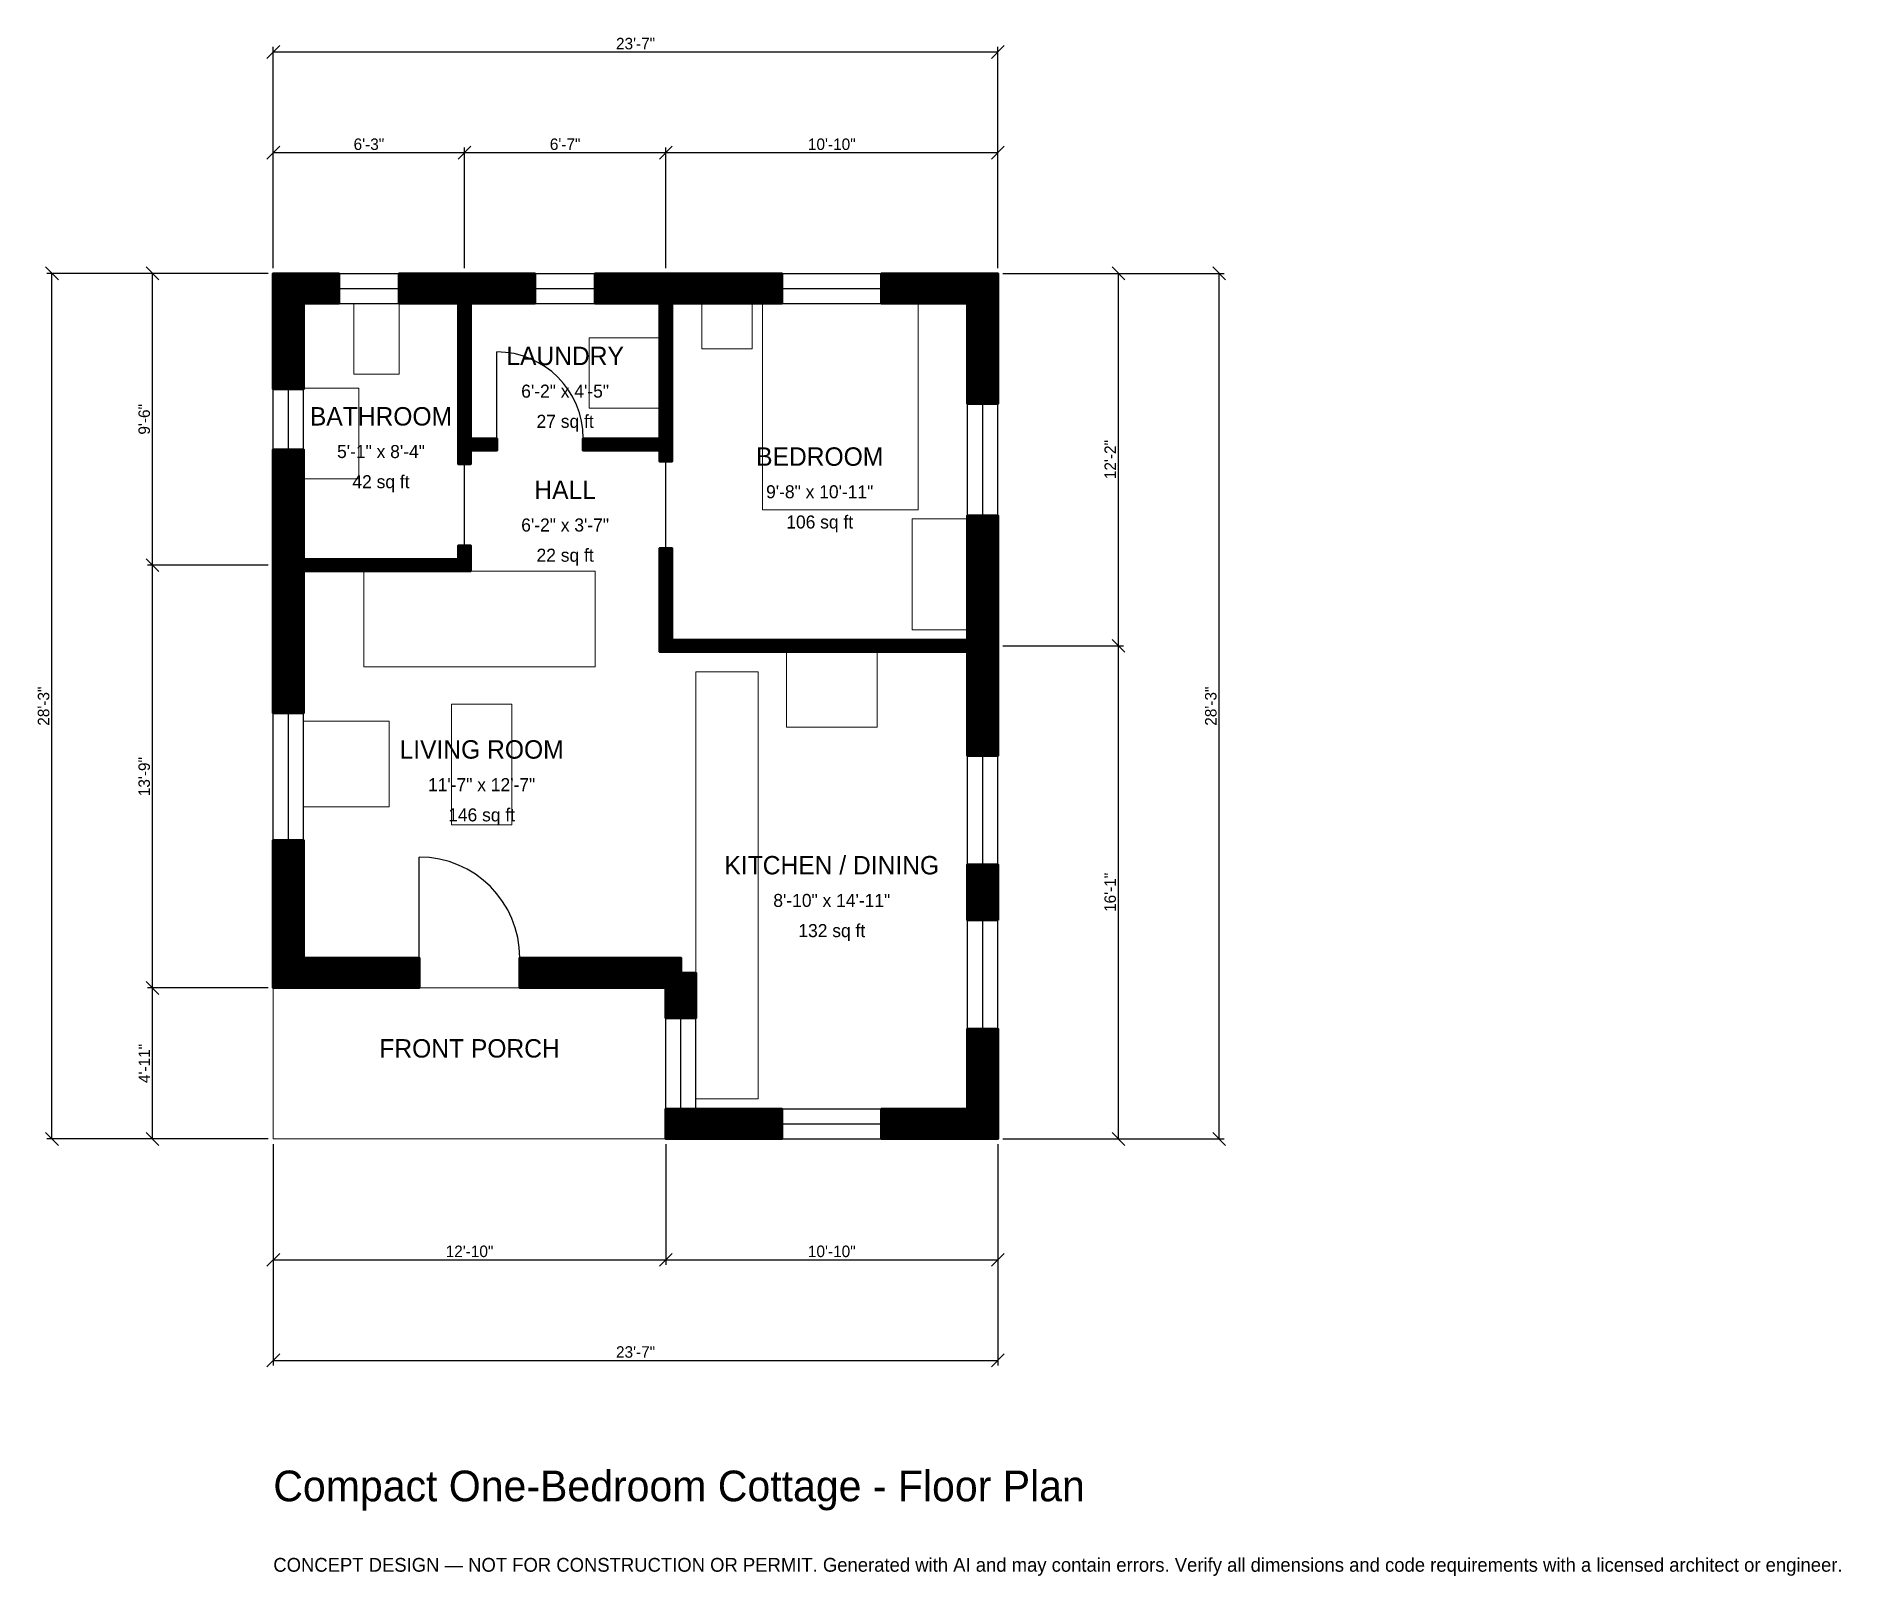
# Model space of a CAD drawing. Header units: inches. Extents: x -93 to 613, y -171 to 431.
import ezdxf
from ezdxf.enums import TextEntityAlignment as Align

# ---------------------------------------------------------------- set-up
doc = ezdxf.new("R2010")
doc.units = ezdxf.units.IN
doc.header["$MEASUREMENT"] = 0
doc.linetypes.add('DASHED', pattern=[0.6, 0.5, -0.1])
for name, color, linetype, lineweight in [('A-ANNO-DIMS', 1, 'Continuous', 13), ('A-ANNO-TEXT', 7, 'Continuous', 18), ('A-AREA-IDEN', 7, 'Continuous', 18), ('A-DOOR', 2, 'Continuous', 25), ('A-FLOR-FIXT', 9, 'Continuous', 13), ('A-FURN', 9, 'Continuous', 13), ('A-GLAZ', 4, 'Continuous', 25), ('A-SITE-PAVE', 8, 'Continuous', 13), ('A-WALL', 7, 'Continuous', 50), ('A-WALL-PATT', 8, 'Continuous', 13)]:
    doc.layers.add(name, color=color, linetype=linetype, lineweight=lineweight)
doc.dimstyles.new('PLAN', dxfattribs={"dimtxt": 4.5, "dimasz": 3, "dimexe": 2, "dimexo": 2, "dimgap": 1, "dimtad": 1, "dimdec": 0, "dimlunit": 4, "dimtsz": 2.5, "dimcen": 2.5, "dimclrd": 1, "dimclre": 1, "dimazin": 3, "dimtfac": 1, "dimtmove": 0, "dimatfit": 3})

msp = doc.modelspace()

# ---------------------------------------------------------------- hatches: boundary and pattern name
at = {"layer": 'A-WALL-PATT'}
h = msp.add_hatch(dxfattribs=at)
h.set_pattern_fill('ANSI31', color=8, scale=0.8)
h.paths.add_polyline_path([(0, 59.0551), (0, 70.8661), (0, 70.8661), (0, 116.9291), (11.811, 116.9291), (11.811, 70.8661), (57.0866, 70.8661), (57.0866, 59.0551), (11.811, 59.0551), (11.811, 59.0551), (0, 59.0551), (0, 59.0551), (0, 59.0551)])
h.paths.add_polyline_path([(0, 218.5039), (0, 222.0472), (0, 222.0472), (0, 226.7717), (0, 226.7717), (0, 230.315), (0, 269.685), (11.811, 269.685), (11.811, 230.315), (11.811, 226.7717), (72.4409, 226.7717), (72.4409, 232.0866), (77.1654, 232.0866), (77.1654, 226.7717), (77.1654, 222.0472), (72.4409, 222.0472), (11.811, 222.0472), (11.811, 218.5039), (11.811, 166.5354), (0, 166.5354), (0, 218.5039)])
h.paths.add_polyline_path([(0, 326.7717), (0, 326.7717), (0, 338.5827), (0, 338.5827), (0, 338.5827), (11.811, 338.5827), (11.811, 338.5827), (25.5906, 338.5827), (25.5906, 326.7717), (11.811, 326.7717), (11.811, 293.3071), (0, 293.3071), (0, 326.7717)])
h.paths.add_polyline_path([(68.8976, 338.5827), (72.4409, 338.5827), (72.4409, 338.5827), (77.1654, 338.5827), (77.1654, 338.5827), (80.7087, 338.5827), (102.3622, 338.5827), (102.3622, 326.7717), (80.7087, 326.7717), (77.1654, 326.7717), (77.1654, 274.0157), (87.4016, 274.0157), (87.4016, 269.2913), (77.1654, 269.2913), (77.1654, 263.9764), (72.4409, 263.9764), (72.4409, 269.2913), (72.4409, 274.0157), (72.4409, 326.7717), (68.8976, 326.7717), (49.2126, 326.7717), (49.2126, 338.5827), (68.8976, 338.5827)])
h.paths.add_polyline_path([(147.6378, 338.5827), (147.6378, 338.5827), (151.1811, 338.5827), (151.1811, 338.5827), (155.9055, 338.5827), (155.9055, 338.5827), (199.0157, 338.5827), (199.0157, 326.7717), (159.4488, 326.7717), (159.4488, 326.7717), (155.9055, 326.7717), (155.9055, 274.0157), (155.9055, 269.2913), (155.9055, 264.9606), (151.1811, 264.9606), (151.1811, 269.2913), (121.2598, 269.2913), (121.2598, 274.0157), (151.1811, 274.0157), (151.1811, 326.7717), (125.9843, 326.7717), (125.9843, 338.5827), (147.6378, 338.5827)])
h.paths.add_polyline_path([(271.6535, 338.5827), (271.6535, 338.5827), (283.4646, 338.5827), (283.4646, 338.5827), (283.4646, 338.5827), (283.4646, 326.7717), (283.4646, 326.7717), (283.4646, 287.5984), (271.6535, 287.5984), (271.6535, 326.7717), (237.9921, 326.7717), (237.9921, 338.5827), (271.6535, 338.5827)])
h.paths.add_polyline_path([(283.4646, 198.8189), (283.4646, 195.2756), (283.4646, 195.2756), (283.4646, 190.5512), (283.4646, 190.5512), (283.4646, 187.0079), (283.4646, 149.8688), (271.6535, 149.8688), (271.6535, 187.0079), (271.6535, 190.5512), (155.9055, 190.5512), (151.1811, 190.5512), (151.1811, 195.2756), (151.1811, 222.0472), (151.1811, 226.7717), (151.1811, 231.1024), (155.9055, 231.1024), (155.9055, 226.7717), (155.9055, 222.0472), (155.9055, 195.2756), (271.6535, 195.2756), (271.6535, 198.8189), (271.6535, 243.8976), (283.4646, 243.8976), (283.4646, 198.8189)])
h.paths.add_polyline_path([(283.4646, 85.5643), (271.6535, 85.5643), (271.6535, 107.3491), (283.4646, 107.3491), (283.4646, 85.5643)])
h.paths.add_polyline_path([(283.4646, 11.811), (283.4646, 11.811), (283.4646, 0), (283.4646, 0), (283.4646, 0), (271.6535, 0), (271.6535, 0), (237.9921, 0), (237.9921, 11.811), (271.6535, 11.811), (271.6535, 43.0446), (283.4646, 43.0446), (283.4646, 11.811)])
h.paths.add_polyline_path([(165.3543, 0), (165.3543, 0), (153.5433, 0), (153.5433, 0), (153.5433, 0), (153.5433, 11.811), (153.5433, 11.811), (165.3543, 11.811), (165.748, 11.811), (199.0157, 11.811), (199.0157, 0), (165.3543, 0)])
h.paths.add_polyline_path([(153.5433, 59.0551), (96.4567, 59.0551), (96.4567, 70.8661), (159.4488, 70.8661), (159.4488, 64.9606), (165.3543, 64.9606), (165.3543, 47.2441), (153.5433, 47.2441), (153.5433, 59.0551)])

# ---------------------------------------------------------------- linework, layer by layer
at = {"layer": 'A-DOOR'}
for p, q in [((87.4016, 274.0157), (87.4016, 307.874)), ((74.8031, 232.0866), (74.8031, 263.9764)), ((153.5433, 231.1024), (153.5433, 264.9606)), ((57.0866, 70.8661), (57.0866, 110.2362))]:
    msp.add_line(p, q, dxfattribs=at)
for centre, radius in [((87.4016, 274.0157), 33.8583), ((57.0866, 70.8661), 39.3701)]:
    msp.add_arc(centre, radius, 0, 90, dxfattribs=at)
at = {"layer": 'A-FLOR-FIXT'}
for points in [[(31.4961, 299.2126), (49.2126, 299.2126), (49.2126, 326.7717), (31.4961, 326.7717)], [(11.811, 258.2677), (33.4646, 258.2677), (33.4646, 293.7008), (11.811, 293.7008)], [(165.3543, 15.748), (189.7638, 15.748), (189.7638, 182.6772), (165.3543, 182.6772)]]:
    msp.add_lwpolyline(points, close=True, dxfattribs=at)
at = {"layer": 'A-FURN'}
for points in [[(167.7165, 309.0551), (187.4016, 309.0551), (187.4016, 326.7717), (167.7165, 326.7717)], [(191.3386, 246.063), (252.3622, 246.063), (252.3622, 326.7717), (191.3386, 326.7717)], [(123.622, 285.8268), (151.1811, 285.8268), (151.1811, 313.3858), (123.622, 313.3858)], [(250, 199.2126), (271.6535, 199.2126), (271.6535, 242.5197), (250, 242.5197)], [(35.4331, 184.6457), (125.9843, 184.6457), (125.9843, 222.0472), (35.4331, 222.0472)], [(200.7874, 161.0236), (236.2205, 161.0236), (236.2205, 190.5512), (200.7874, 190.5512)], [(69.685, 122.8346), (93.3071, 122.8346), (93.3071, 170.0787), (69.685, 170.0787)], [(11.811, 129.9213), (45.2756, 129.9213), (45.2756, 163.3858), (11.811, 163.3858)]]:
    msp.add_lwpolyline(points, close=True, dxfattribs=at)
at = {"layer": 'A-GLAZ'}
for p, q in [((25.5906, 338.5827), (49.2126, 338.5827)), ((25.5906, 332.6772), (49.2126, 332.6772)), ((102.3622, 338.5827), (125.9843, 338.5827)), ((102.3622, 332.6772), (125.9843, 332.6772)), ((199.0157, 338.5827), (237.9921, 338.5827)), ((199.0157, 332.6772), (237.9921, 332.6772)), ((25.5906, 326.7717), (49.2126, 326.7717)), ((102.3622, 326.7717), (125.9843, 326.7717)), ((199.0157, 326.7717), (237.9921, 326.7717)), ((0, 269.685), (0, 293.3071)), ((5.9055, 269.685), (5.9055, 293.3071)), ((11.811, 269.685), (11.811, 293.3071)), ((271.6535, 243.8976), (271.6535, 287.5984)), ((277.5591, 243.8976), (277.5591, 287.5984)), ((283.4646, 243.8976), (283.4646, 287.5984)), ((0, 116.9291), (0, 166.5354)), ((5.9055, 116.9291), (5.9055, 166.5354)), ((11.811, 116.9291), (11.811, 166.5354)), ((271.6535, 107.3491), (271.6535, 149.8688)), ((277.5591, 107.3491), (277.5591, 149.8688)), ((283.4646, 107.3491), (283.4646, 149.8688)), ((271.6535, 43.0446), (271.6535, 85.5643)), ((277.5591, 43.0446), (277.5591, 85.5643)), ((283.4646, 43.0446), (283.4646, 85.5643)), ((153.5433, 11.811), (153.5433, 47.2441)), ((159.4488, 11.811), (159.4488, 47.2441)), ((165.3543, 11.811), (165.3543, 47.2441)), ((199.0157, 11.811), (237.9921, 11.811)), ((199.0157, 5.9055), (237.9921, 5.9055)), ((199.0157, 0), (237.9921, 0))]:
    msp.add_line(p, q, dxfattribs=at)
at = {"layer": 'A-SITE-PAVE', "linetype": 'DASHED'}
msp.add_lwpolyline([(0, 0), (153.5433, 0), (153.5433, 59.0551), (0, 59.0551)], close=True, dxfattribs=at)
at = {"layer": 'A-WALL'}
for points in [[(0, 326.7717), (0, 326.7717), (0, 338.5827), (0, 338.5827), (0, 338.5827), (11.811, 338.5827), (11.811, 338.5827), (25.5906, 338.5827), (25.5906, 326.7717), (11.811, 326.7717), (11.811, 293.3071), (0, 293.3071), (0, 326.7717)], [(68.8976, 338.5827), (72.4409, 338.5827), (72.4409, 338.5827), (77.1654, 338.5827), (77.1654, 338.5827), (80.7087, 338.5827), (102.3622, 338.5827), (102.3622, 326.7717), (80.7087, 326.7717), (77.1654, 326.7717), (77.1654, 274.0157), (87.4016, 274.0157), (87.4016, 269.2913), (77.1654, 269.2913), (77.1654, 263.9764), (72.4409, 263.9764), (72.4409, 269.2913), (72.4409, 274.0157), (72.4409, 326.7717), (68.8976, 326.7717), (49.2126, 326.7717), (49.2126, 338.5827), (68.8976, 338.5827)], [(147.6378, 338.5827), (147.6378, 338.5827), (151.1811, 338.5827), (151.1811, 338.5827), (155.9055, 338.5827), (155.9055, 338.5827), (199.0157, 338.5827), (199.0157, 326.7717), (159.4488, 326.7717), (159.4488, 326.7717), (155.9055, 326.7717), (155.9055, 274.0157), (155.9055, 269.2913), (155.9055, 264.9606), (151.1811, 264.9606), (151.1811, 269.2913), (121.2598, 269.2913), (121.2598, 274.0157), (151.1811, 274.0157), (151.1811, 326.7717), (125.9843, 326.7717), (125.9843, 338.5827), (147.6378, 338.5827)], [(271.6535, 338.5827), (271.6535, 338.5827), (283.4646, 338.5827), (283.4646, 338.5827), (283.4646, 338.5827), (283.4646, 326.7717), (283.4646, 326.7717), (283.4646, 287.5984), (271.6535, 287.5984), (271.6535, 326.7717), (237.9921, 326.7717), (237.9921, 338.5827), (271.6535, 338.5827)], [(0, 218.5039), (0, 222.0472), (0, 222.0472), (0, 226.7717), (0, 226.7717), (0, 230.315), (0, 269.685), (11.811, 269.685), (11.811, 230.315), (11.811, 226.7717), (72.4409, 226.7717), (72.4409, 232.0866), (77.1654, 232.0866), (77.1654, 226.7717), (77.1654, 222.0472), (72.4409, 222.0472), (11.811, 222.0472), (11.811, 218.5039), (11.811, 166.5354), (0, 166.5354), (0, 218.5039)], [(283.4646, 198.8189), (283.4646, 195.2756), (283.4646, 195.2756), (283.4646, 190.5512), (283.4646, 190.5512), (283.4646, 187.0079), (283.4646, 149.8688), (271.6535, 149.8688), (271.6535, 187.0079), (271.6535, 190.5512), (155.9055, 190.5512), (151.1811, 190.5512), (151.1811, 195.2756), (151.1811, 222.0472), (151.1811, 226.7717), (151.1811, 231.1024), (155.9055, 231.1024), (155.9055, 226.7717), (155.9055, 222.0472), (155.9055, 195.2756), (271.6535, 195.2756), (271.6535, 198.8189), (271.6535, 243.8976), (283.4646, 243.8976), (283.4646, 198.8189)], [(0, 59.0551), (0, 70.8661), (0, 70.8661), (0, 116.9291), (11.811, 116.9291), (11.811, 70.8661), (57.0866, 70.8661), (57.0866, 59.0551), (11.811, 59.0551), (11.811, 59.0551), (0, 59.0551), (0, 59.0551), (0, 59.0551)], [(283.4646, 85.5643), (271.6535, 85.5643), (271.6535, 107.3491), (283.4646, 107.3491), (283.4646, 85.5643)], [(153.5433, 59.0551), (96.4567, 59.0551), (96.4567, 70.8661), (159.4488, 70.8661), (159.4488, 64.9606), (165.3543, 64.9606), (165.3543, 47.2441), (153.5433, 47.2441), (153.5433, 59.0551)], [(283.4646, 11.811), (283.4646, 11.811), (283.4646, 0), (283.4646, 0), (283.4646, 0), (271.6535, 0), (271.6535, 0), (237.9921, 0), (237.9921, 11.811), (271.6535, 11.811), (271.6535, 43.0446), (283.4646, 43.0446), (283.4646, 11.811)], [(165.3543, 0), (165.3543, 0), (153.5433, 0), (153.5433, 0), (153.5433, 0), (153.5433, 11.811), (153.5433, 11.811), (165.3543, 11.811), (165.748, 11.811), (199.0157, 11.811), (199.0157, 0), (165.3543, 0)]]:
    msp.add_lwpolyline(points, close=True, dxfattribs=at)

# ---------------------------------------------------------------- texts
at = {"layer": 'A-ANNO-TEXT'}
for s, height, p in [('Compact One-Bedroom Cottage - Floor Plan', 12, (0, -141.7323)), ('CONCEPT DESIGN — NOT FOR CONSTRUCTION OR PERMIT. Generated with AI and may contain errors. Verify all dimensions and code requirements with a licensed architect or engineer.', 5.4, (0, -169.2913))]:
    msp.add_text(s, height=height, dxfattribs=at).set_placement(p)
at = {"layer": 'A-AREA-IDEN'}
for s, height, p in [('LAUNDRY', 7.2, (114.1732, 306.2992)), ('6\'-2" x 4\'-5"', 5.1, (114.1732, 292.5197)), ('BATHROOM', 7.2, (42.126, 282.6772)), ('27 sq ft', 5.1, (114.1732, 280.7087)), ('5\'-1" x 8\'-4"', 5.1, (42.126, 268.8976)), ('BEDROOM', 7.2, (213.7795, 266.9291)), ('42 sq ft', 5.1, (42.126, 257.0866)), ('HALL', 7.2, (114.1732, 253.937)), ('9\'-8" x 10\'-11"', 5.1, (213.7795, 253.1496)), ('6\'-2" x 3\'-7"', 5.1, (114.1732, 240.1575)), ('106 sq ft', 5.1, (213.7795, 241.3386)), ('22 sq ft', 5.1, (114.1732, 228.3465)), ('LIVING ROOM', 7.2, (81.4961, 152.3622)), ('11\'-7" x 12\'-7"', 5.1, (81.4961, 138.5827)), ('146 sq ft', 5.1, (81.4961, 126.7717)), ('KITCHEN / DINING', 7.2, (218.5039, 107.0866)), ('8\'-10" x 14\'-11"', 5.1, (218.5039, 93.3071)), ('132 sq ft', 5.1, (218.5039, 81.4961)), ('FRONT PORCH', 7.2, (76.7717, 35.4331))]:
    msp.add_text(s, height=height, dxfattribs=at).set_placement(p, align=Align.MIDDLE_CENTER)

# ---------------------------------------------------------------- dimensions: what is measured, and where the dimension line sits
at = {"layer": 'A-ANNO-DIMS'}
for base, p1, p2, text in [((0, 425.1968), (0, 338.5827), (283.4646, 338.5827), '23\'-7"'), ((0, 385.8268), (0, 338.5827), (74.8031, 338.5827), '6\'-3"'), ((74.8031, 385.8268), (74.8031, 338.5827), (153.5433, 338.5827), '6\'-7"'), ((153.5433, 385.8268), (153.5433, 338.5827), (283.4646, 338.5827), '10\'-10"'), ((0, -47.2441), (0, 0), (153.5433, 0), '12\'-10"'), ((0, -86.6142), (0, 0), (283.4646, 0), '23\'-7"'), ((153.5433, -47.2441), (153.5433, 0), (283.4646, 0), '10\'-10"')]:
    msp.add_linear_dim(base=base, p1=p1, p2=p2, text=text, dimstyle='PLAN', dxfattribs=at).render()
for base, p1, p2, text in [((-86.6142, 0), (0, 0), (0, 338.5827), '28\'-3"'), ((-47.2441, 224.4094), (0, 224.4094), (0, 338.5827), '9\'-6"'), ((330.7087, 192.9134), (283.4646, 192.9134), (283.4646, 338.5827), '12\'-2"'), ((370.0787, 0), (283.4646, 0), (283.4646, 338.5827), '28\'-3"'), ((-47.2441, 59.0551), (0, 59.0551), (0, 224.4094), '13\'-9"'), ((330.7087, 0), (283.4646, 0), (283.4646, 192.9134), '16\'-1"'), ((-47.2441, 0), (0, 0), (0, 59.0551), '4\'-11"')]:
    msp.add_linear_dim(base=base, p1=p1, p2=p2, angle=90, text=text, dimstyle='PLAN', dxfattribs=at).render()

doc.saveas('drawing.dxf')
